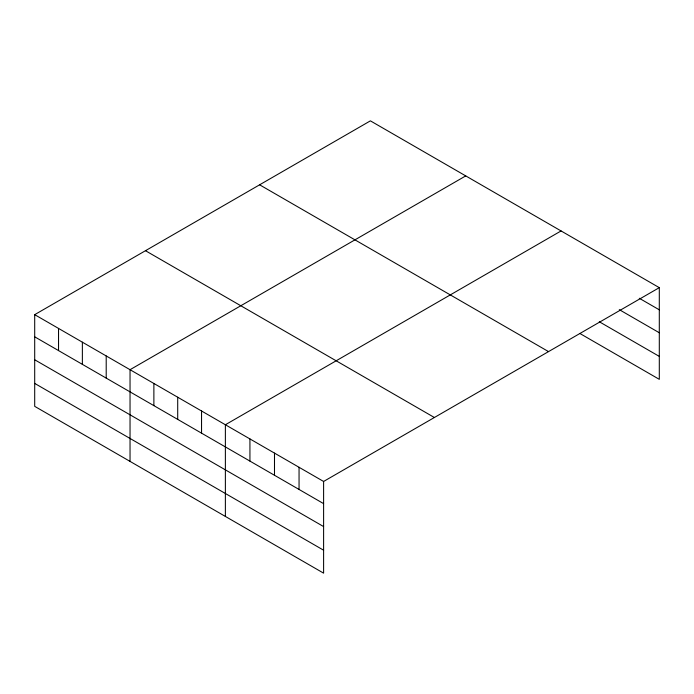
<?xml version="1.0" encoding="UTF-8"?>
<svg xmlns="http://www.w3.org/2000/svg" width="694" height="694" viewBox="0 0 694 694"><rect width="100%" height="100%" fill="white"/><g stroke="black" fill="none" stroke-linecap="round" stroke-linejoin="round"><path stroke-width="1.04" d="M659.3 287.654L370.396 120.851L34.7 314.66L34.7 406.346L323.604 573.149L323.604 481.463L659.3 287.654L659.3 379.34L580.175 333.649M465.735 175.894L130.038 369.702L130.038 461.389M561.073 230.937L225.377 424.754L225.377 516.44M639.287 298.264L659.3 309.819M619.282 309.654L659.3 332.756M599.269 321.738L659.3 356.395M259.617 184.812L548.52 351.606M145.48 250.708L434.383 417.502M34.7 314.66L323.604 481.463M34.7 336.824L323.604 503.627M34.7 359.77L323.604 526.572M34.7 383.409L323.604 550.203M299.053 467.288L299.053 489.452M274.494 453.104L274.494 475.269M249.935 438.929L249.935 461.094M201.546 410.987L201.546 433.151M177.707 397.228L177.707 419.393M153.877 383.47L153.877 405.634M106.208 355.944L106.208 378.109M82.369 342.185L82.369 364.35M58.539 328.427L58.539 350.591"/></g></svg>
